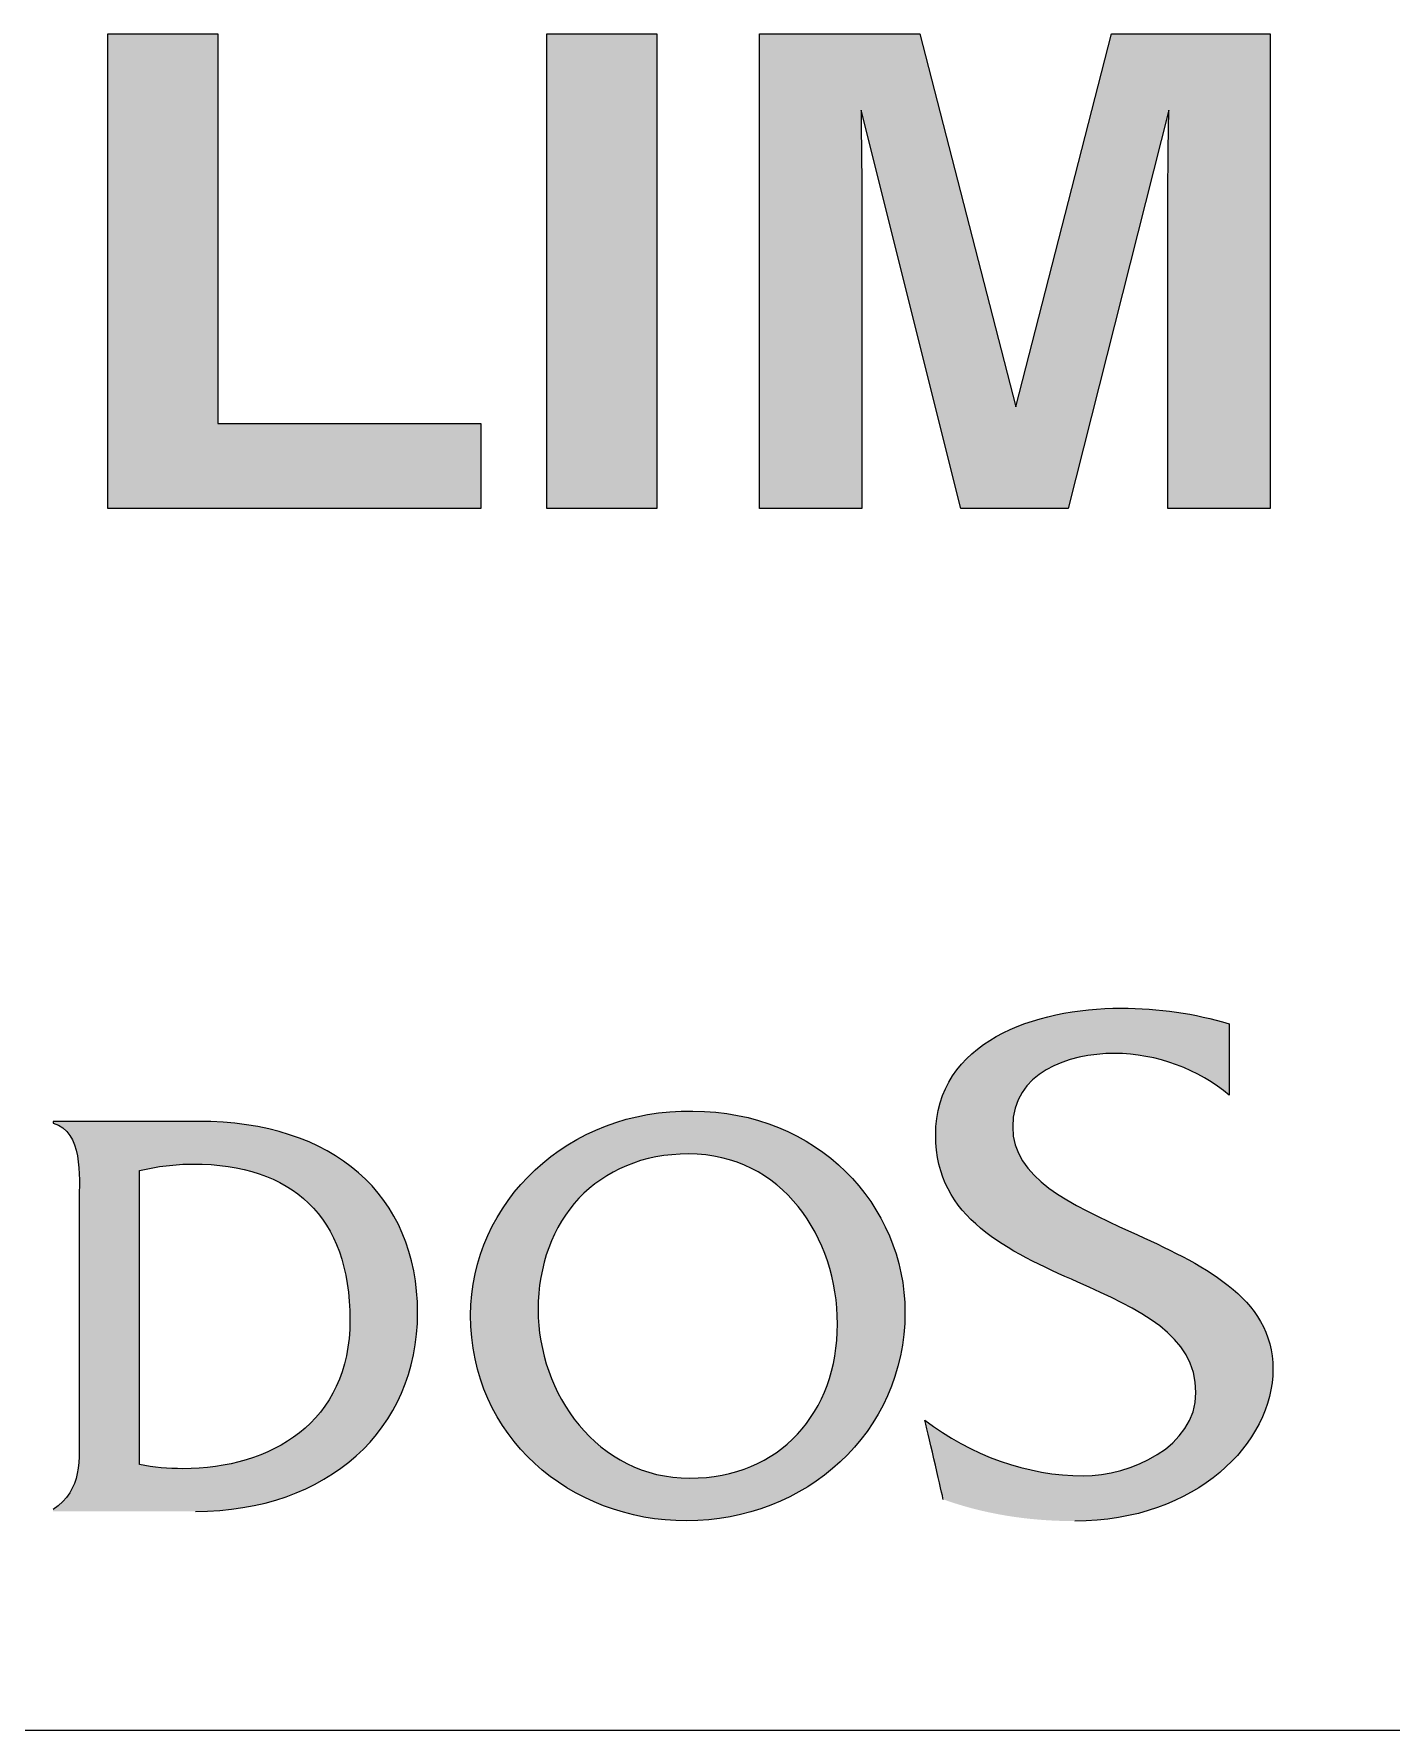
# Model space of a CAD drawing. Extents: x -7342 to 109, y -2713 to 214.
# Drawn here: x -6924.43 to -6914.69, y -2484.89 to -2472.72 of the extents above; entities that cross this region are included whole.
import ezdxf

# ---------------------------------------------------------------- set-up
doc = ezdxf.new("R2010")
doc.units = 0
doc.header["$LTSCALE"] = 7
doc.layers.get('0').update_dxf_attribs({"color": 2, "linetype": 'CONTINUOUS'})
doc.layers.add('D', color=2, linetype='CONTINUOUS')

msp = doc.modelspace()

# ---------------------------------------------------------------- hatches: boundary and pattern name
at = {"layer": 'D'}
h = msp.add_hatch(color=256, dxfattribs=at)
h.dxf.hatch_style = 2
edge = h.paths.add_edge_path()
edge.add_spline(control_points=[(-6923.90256, -2472.72284), (-6923.90256, -2472.72284), (-6923.11345, -2472.72284), (-6923.11345, -2472.72284), (-6923.11345, -2472.72284), (-6923.11345, -2475.51751), (-6923.11345, -2475.51751), (-6923.11345, -2475.51751), (-6921.22538, -2475.51751), (-6921.22538, -2475.51751), (-6921.22538, -2475.51751), (-6921.22538, -2476.12799), (-6921.22538, -2476.12799), (-6921.22538, -2476.12799), (-6923.90256, -2476.12799), (-6923.90256, -2476.12799), (-6923.90256, -2476.12799), (-6923.90256, -2472.72284), (-6923.90256, -2472.72284)], knot_values=[0, 0, 0, 0, 1, 1, 1, 2, 2, 2, 3, 3, 3, 4, 4, 4, 5, 5, 5, 6, 6, 6, 6], degree=3, periodic=0)
h = msp.add_hatch(color=256, dxfattribs=at)
h.dxf.hatch_style = 2
edge = h.paths.add_edge_path()
edge.add_spline(control_points=[(-6919.96221, -2476.12799), (-6919.96221, -2476.12799), (-6920.75229, -2476.12799), (-6920.75229, -2476.12799), (-6920.75229, -2476.12799), (-6920.75229, -2472.72284), (-6920.75229, -2472.72284), (-6920.75229, -2472.72284), (-6919.96221, -2472.72284), (-6919.96221, -2472.72284), (-6919.96221, -2472.72284), (-6919.96221, -2476.12799), (-6919.96221, -2476.12799)], knot_values=[0, 0, 0, 0, 1, 1, 1, 2, 2, 2, 3, 3, 3, 4, 4, 4, 4], degree=3, periodic=0)
h = msp.add_hatch(color=256, dxfattribs=at)
h.dxf.hatch_style = 2
edge = h.paths.add_edge_path()
edge.add_spline(control_points=[(-6916.69746, -2472.72284), (-6916.69746, -2472.72284), (-6915.55981, -2472.72284), (-6915.55981, -2472.72284), (-6915.55981, -2472.72284), (-6915.55981, -2476.12799), (-6915.55981, -2476.12799), (-6915.55981, -2476.12799), (-6916.2934, -2476.12799), (-6916.2934, -2476.12799), (-6916.2934, -2476.12799), (-6916.2934, -2473.82523), (-6916.2934, -2473.82523), (-6916.2934, -2473.75851), (-6916.29216, -2473.66546), (-6916.29216, -2473.54648), (-6916.28887, -2473.4272), (-6916.28783, -2473.33455), (-6916.28783, -2473.27018), (-6916.28783, -2473.27018), (-6917.01045, -2476.12799), (-6917.01045, -2476.12799), (-6917.01045, -2476.12799), (-6917.78043, -2476.12799), (-6917.78043, -2476.12799), (-6917.78043, -2476.12799), (-6918.4957, -2473.27018), (-6918.4957, -2473.27018), (-6918.4957, -2473.33455), (-6918.4957, -2473.4272), (-6918.49261, -2473.54648), (-6918.49151, -2473.66546), (-6918.49151, -2473.75851), (-6918.49151, -2473.82523), (-6918.49151, -2473.82523), (-6918.49151, -2476.12799), (-6918.49151, -2476.12799), (-6918.49151, -2476.12799), (-6919.22579, -2476.12799), (-6919.22579, -2476.12799), (-6919.22579, -2476.12799), (-6919.22579, -2472.72284), (-6919.22579, -2472.72284), (-6919.22579, -2472.72284), (-6918.07448, -2472.72284), (-6918.07448, -2472.72284), (-6918.07448, -2472.72284), (-6917.38508, -2475.3992), (-6917.38508, -2475.3992), (-6917.38508, -2475.3992), (-6916.69746, -2472.72284), (-6916.69746, -2472.72284)], knot_values=[0, 0, 0, 0, 1, 1, 1, 2, 2, 2, 3, 3, 3, 4, 4, 4, 5, 5, 5, 6, 6, 6, 7, 7, 7, 8, 8, 8, 9, 9, 9, 10, 10, 10, 11, 11, 11, 12, 12, 12, 13, 13, 13, 14, 14, 14, 15, 15, 15, 16, 16, 16, 17, 17, 17, 17], degree=3, periodic=0)
h = msp.add_hatch(color=256, dxfattribs=at)
h.dxf.hatch_style = 2
edge = h.paths.add_edge_path()
edge.add_spline(control_points=[(-6916.96184, -2483.39528), (-6917.30296, -2483.39528), (-6917.62063, -2483.34229), (-6917.90584, -2483.23934), (-6917.91305, -2483.20932), (-6918.00685, -2482.80428), (-6918.03765, -2482.67108), (-6917.71422, -2482.92172), (-6917.29716, -2483.07067), (-6916.90224, -2483.07067), (-6916.5627, -2483.07067), (-6916.09234, -2482.86271), (-6916.09234, -2482.47248), (-6916.09234, -2482.05987), (-6916.50382, -2481.87576), (-6916.93911, -2481.68116), (-6917.44107, -2481.45658), (-6917.96049, -2481.22431), (-6917.96049, -2480.62625), (-6917.96049, -2479.95327), (-6917.24444, -2479.71438), (-6916.63062, -2479.71438), (-6916.35932, -2479.71438), (-6916.09887, -2479.75265), (-6915.85493, -2479.82625), (-6915.85493, -2479.86712), (-6915.85493, -2480.22917), (-6915.85493, -2480.33919), (-6916.06573, -2480.15575), (-6916.37814, -2480.03898), (-6916.67442, -2480.03898), (-6917.01275, -2480.03898), (-6917.40785, -2480.177), (-6917.40785, -2480.56642), (-6917.40785, -2480.93199), (-6916.99583, -2481.12019), (-6916.55937, -2481.3197), (-6916.05808, -2481.54869), (-6915.53992, -2481.78551), (-6915.53992, -2482.30426), (-6915.53992, -2482.82881), (-6916.08365, -2483.39528), (-6916.96184, -2483.39528)], knot_values=[0, 0, 0, 0, 1, 1, 1, 2, 2, 2, 3, 3, 3, 4, 4, 4, 5, 5, 5, 6, 6, 6, 7, 7, 7, 8, 8, 8, 9, 9, 9, 10, 10, 10, 11, 11, 11, 12, 12, 12, 13, 13, 13, 14, 14, 14, 14], degree=3, periodic=0)
h = msp.add_hatch(color=256, dxfattribs=at)
h.dxf.hatch_style = 2
edge = h.paths.add_edge_path()
edge.add_spline(control_points=[(-6924.10805, -2482.71294), (-6924.10805, -2482.96381), (-6924.08262, -2483.16804), (-6924.29527, -2483.31263), (-6924.29527, -2483.31263), (-6924.29527, -2483.32519), (-6924.29527, -2483.32519), (-6924.29527, -2483.32519), (-6923.27429, -2483.32519), (-6923.27429, -2483.32519), (-6922.3216, -2483.32519), (-6921.67902, -2482.73842), (-6921.67902, -2481.90043), (-6921.67902, -2481.05402), (-6922.28352, -2480.52649), (-6923.25318, -2480.52649), (-6923.25318, -2480.52649), (-6924.29527, -2480.52649), (-6924.29527, -2480.52649), (-6924.29527, -2480.52649), (-6924.29527, -2480.53914), (-6924.29527, -2480.53914), (-6924.07861, -2480.60293), (-6924.10805, -2480.91362), (-6924.10805, -2481.10912), (-6924.10805, -2481.10912), (-6924.10805, -2482.71294), (-6924.10805, -2482.71294)], knot_values=[0, 0, 0, 0, 1, 1, 1, 2, 2, 2, 3, 3, 3, 4, 4, 4, 5, 5, 5, 6, 6, 6, 7, 7, 7, 8, 8, 8, 9, 9, 9, 9], degree=3, periodic=0)
edge = h.paths.add_edge_path()
edge.add_spline(control_points=[(-6923.67411, -2480.87936), (-6923.54676, -2480.84992), (-6923.41892, -2480.83282), (-6923.29153, -2480.83282), (-6922.58116, -2480.83282), (-6922.16432, -2481.20707), (-6922.16432, -2481.95143), (-6922.16432, -2482.68738), (-6922.72997, -2483.01896), (-6923.36378, -2483.01896), (-6923.47028, -2483.01896), (-6923.57233, -2483.0104), (-6923.67411, -2482.98938), (-6923.67411, -2482.98938), (-6923.67411, -2480.87936), (-6923.67411, -2480.87936)], knot_values=[0, 0, 0, 0, 1, 1, 1, 2, 2, 2, 3, 3, 3, 4, 4, 4, 5, 5, 5, 5], degree=3, periodic=0)
h = msp.add_hatch(color=256, dxfattribs=at)
h.dxf.hatch_style = 2
edge = h.paths.add_edge_path()
edge.add_spline(control_points=[(-6919.70382, -2480.45402), (-6920.59682, -2480.43277), (-6921.29887, -2481.10912), (-6921.29887, -2481.91745), (-6921.29887, -2482.78943), (-6920.58858, -2483.39356), (-6919.74627, -2483.39356), (-6918.89963, -2483.39356), (-6918.18079, -2482.76376), (-6918.18079, -2481.89611), (-6918.18079, -2481.1305), (-6918.81014, -2480.44979), (-6919.70382, -2480.45402)], knot_values=[0, 0, 0, 0, 1, 1, 1, 2, 2, 2, 3, 3, 3, 4, 4, 4, 4], degree=3, periodic=0)
edge = h.paths.add_edge_path()
edge.add_spline(control_points=[(-6919.73348, -2480.76043), (-6919.06146, -2480.76043), (-6918.66551, -2481.36025), (-6918.66551, -2481.98123), (-6918.66551, -2482.61517), (-6919.07812, -2483.08711), (-6919.72506, -2483.08711), (-6920.39263, -2483.08711), (-6920.81388, -2482.47441), (-6920.81388, -2481.87909), (-6920.81388, -2481.23673), (-6920.39263, -2480.76043), (-6919.73348, -2480.76043)], knot_values=[0, 0, 0, 0, 1, 1, 1, 2, 2, 2, 3, 3, 3, 4, 4, 4, 4], degree=3, periodic=0)

# ---------------------------------------------------------------- linework, layer by layer
at = {"color": 7}
msp.add_line((-6936.5456, -2484.89488), (-6855.5456, -2484.89488), dxfattribs=at)
at = {"layer": 'D'}
for points in [[(-6923.90256, -2472.72284), (-6923.90256, -2472.72284), (-6923.11345, -2472.72284), (-6923.11345, -2472.72284)], [(-6923.90256, -2476.12799), (-6923.90256, -2476.12799), (-6923.90256, -2472.72284), (-6923.90256, -2472.72284)], [(-6923.11345, -2472.72284), (-6923.11345, -2472.72284), (-6923.11345, -2475.51751), (-6923.11345, -2475.51751)], [(-6920.75229, -2476.12799), (-6920.75229, -2476.12799), (-6920.75229, -2472.72284), (-6920.75229, -2472.72284)], [(-6920.75229, -2472.72284), (-6920.75229, -2472.72284), (-6919.96221, -2472.72284), (-6919.96221, -2472.72284)], [(-6919.96221, -2472.72284), (-6919.96221, -2472.72284), (-6919.96221, -2476.12799), (-6919.96221, -2476.12799)], [(-6919.22579, -2476.12799), (-6919.22579, -2476.12799), (-6919.22579, -2472.72284), (-6919.22579, -2472.72284)], [(-6919.22579, -2472.72284), (-6919.22579, -2472.72284), (-6918.07448, -2472.72284), (-6918.07448, -2472.72284)], [(-6918.07448, -2472.72284), (-6918.07448, -2472.72284), (-6917.38508, -2475.3992), (-6917.38508, -2475.3992)], [(-6917.38508, -2475.3992), (-6917.38508, -2475.3992), (-6916.69746, -2472.72284), (-6916.69746, -2472.72284)], [(-6916.69746, -2472.72284), (-6916.69746, -2472.72284), (-6915.55981, -2472.72284), (-6915.55981, -2472.72284)], [(-6915.55981, -2472.72284), (-6915.55981, -2472.72284), (-6915.55981, -2476.12799), (-6915.55981, -2476.12799)], [(-6917.78043, -2476.12799), (-6917.78043, -2476.12799), (-6918.4957, -2473.27018), (-6918.4957, -2473.27018)], [(-6918.4957, -2473.27018), (-6918.4957, -2473.33455), (-6918.4957, -2473.4272), (-6918.49261, -2473.54648)], [(-6916.28783, -2473.27018), (-6916.28783, -2473.27018), (-6917.01045, -2476.12799), (-6917.01045, -2476.12799)], [(-6916.29216, -2473.54648), (-6916.28887, -2473.4272), (-6916.28783, -2473.33455), (-6916.28783, -2473.27018)], [(-6918.49261, -2473.54648), (-6918.49151, -2473.66546), (-6918.49151, -2473.75851), (-6918.49151, -2473.82523)], [(-6916.2934, -2473.82523), (-6916.2934, -2473.75851), (-6916.29216, -2473.66546), (-6916.29216, -2473.54648)], [(-6918.49151, -2473.82523), (-6918.49151, -2473.82523), (-6918.49151, -2476.12799), (-6918.49151, -2476.12799)], [(-6916.2934, -2476.12799), (-6916.2934, -2476.12799), (-6916.2934, -2473.82523), (-6916.2934, -2473.82523)], [(-6923.11345, -2475.51751), (-6923.11345, -2475.51751), (-6921.22538, -2475.51751), (-6921.22538, -2475.51751)], [(-6921.22538, -2475.51751), (-6921.22538, -2475.51751), (-6921.22538, -2476.12799), (-6921.22538, -2476.12799)], [(-6921.22538, -2476.12799), (-6921.22538, -2476.12799), (-6923.90256, -2476.12799), (-6923.90256, -2476.12799)], [(-6919.96221, -2476.12799), (-6919.96221, -2476.12799), (-6920.75229, -2476.12799), (-6920.75229, -2476.12799)], [(-6918.49151, -2476.12799), (-6918.49151, -2476.12799), (-6919.22579, -2476.12799), (-6919.22579, -2476.12799)], [(-6917.01045, -2476.12799), (-6917.01045, -2476.12799), (-6917.78043, -2476.12799), (-6917.78043, -2476.12799)], [(-6915.55981, -2476.12799), (-6915.55981, -2476.12799), (-6916.2934, -2476.12799), (-6916.2934, -2476.12799)], [(-6915.85493, -2479.82625), (-6915.85493, -2479.86712), (-6915.85493, -2480.22917), (-6915.85493, -2480.33919)], [(-6923.25318, -2480.52649), (-6923.25318, -2480.52649), (-6924.29527, -2480.52649), (-6924.29527, -2480.52649)], [(-6924.29527, -2480.52649), (-6924.29527, -2480.52649), (-6924.29527, -2480.53914), (-6924.29527, -2480.53914)], [(-6924.29527, -2480.53914), (-6924.07861, -2480.60293), (-6924.10805, -2480.91362), (-6924.10805, -2481.10912)], [(-6923.67411, -2482.98938), (-6923.67411, -2482.98938), (-6923.67411, -2480.87936), (-6923.67411, -2480.87936)], [(-6924.10805, -2481.10912), (-6924.10805, -2481.10912), (-6924.10805, -2482.71294), (-6924.10805, -2482.71294)], [(-6924.10805, -2482.71294), (-6924.10805, -2482.96381), (-6924.08262, -2483.16804), (-6924.29527, -2483.31263)], [(-6917.90584, -2483.23934), (-6917.91305, -2483.20932), (-6918.00685, -2482.80428), (-6918.03765, -2482.67108)]]:
    msp.add_open_spline(points, degree=3, dxfattribs=at)
for points, knots in [([(-6916.93911, -2481.68116), (-6917.44107, -2481.45658), (-6917.96049, -2481.22431), (-6917.96049, -2480.62625), (-6917.96049, -2479.95327), (-6917.24444, -2479.71438), (-6916.63062, -2479.71438), (-6916.35932, -2479.71438), (-6916.09887, -2479.75265), (-6915.85493, -2479.82625)], [5, 5, 5, 5, 6, 6, 6, 7, 7, 7, 8, 8, 8, 8]), ([(-6915.85493, -2480.33919), (-6916.06573, -2480.15575), (-6916.37814, -2480.03898), (-6916.67442, -2480.03898), (-6917.01275, -2480.03898), (-6917.40785, -2480.177), (-6917.40785, -2480.56642), (-6917.40785, -2480.93199), (-6916.99583, -2481.12019), (-6916.55937, -2481.3197)], [9, 9, 9, 9, 10, 10, 10, 11, 11, 11, 12, 12, 12, 12]), ([(-6923.27429, -2483.32519), (-6922.3216, -2483.32519), (-6921.67902, -2482.73842), (-6921.67902, -2481.90043), (-6921.67902, -2481.05402), (-6922.28352, -2480.52649), (-6923.25318, -2480.52649)], [3, 3, 3, 3, 4, 4, 4, 5, 5, 5, 5]), ([(-6919.70382, -2480.45402), (-6920.59682, -2480.43277), (-6921.29887, -2481.10912), (-6921.29887, -2481.91745), (-6921.29887, -2482.78943), (-6920.58858, -2483.39356), (-6919.74627, -2483.39356), (-6918.89963, -2483.39356), (-6918.18079, -2482.76376), (-6918.18079, -2481.89611), (-6918.18079, -2481.1305), (-6918.81014, -2480.44979), (-6919.70382, -2480.45402)], [0, 0, 0, 0, 1, 1, 1, 2, 2, 2, 3, 3, 3, 4, 4, 4, 4]), ([(-6919.73348, -2480.76043), (-6919.06146, -2480.76043), (-6918.66551, -2481.36025), (-6918.66551, -2481.98123), (-6918.66551, -2482.61517), (-6919.07812, -2483.08711), (-6919.72506, -2483.08711), (-6920.39263, -2483.08711), (-6920.81388, -2482.47441), (-6920.81388, -2481.87909), (-6920.81388, -2481.23673), (-6920.39263, -2480.76043), (-6919.73348, -2480.76043)], [0, 0, 0, 0, 1, 1, 1, 2, 2, 2, 3, 3, 3, 4, 4, 4, 4]), ([(-6923.67411, -2480.87936), (-6923.54676, -2480.84992), (-6923.41892, -2480.83282), (-6923.29153, -2480.83282), (-6922.58116, -2480.83282), (-6922.16432, -2481.20707), (-6922.16432, -2481.95143), (-6922.16432, -2482.68738), (-6922.72997, -2483.01896), (-6923.36378, -2483.01896), (-6923.47028, -2483.01896), (-6923.57233, -2483.0104), (-6923.67411, -2482.98938)], [0, 0, 0, 0, 1, 1, 1, 2, 2, 2, 3, 3, 3, 4, 4, 4, 4]), ([(-6916.55937, -2481.3197), (-6916.05808, -2481.54869), (-6915.53992, -2481.78551), (-6915.53992, -2482.30426), (-6915.53992, -2482.82881), (-6916.08365, -2483.39528), (-6916.96184, -2483.39528)], [12, 12, 12, 12, 13, 13, 13, 14, 14, 14, 14]), ([(-6918.03765, -2482.67108), (-6917.71422, -2482.92172), (-6917.29716, -2483.07067), (-6916.90224, -2483.07067), (-6916.5627, -2483.07067), (-6916.09234, -2482.86271), (-6916.09234, -2482.47248), (-6916.09234, -2482.05987), (-6916.50382, -2481.87576), (-6916.93911, -2481.68116)], [2, 2, 2, 2, 3, 3, 3, 4, 4, 4, 5, 5, 5, 5])]:
    msp.add_open_spline(points, degree=3, knots=knots, dxfattribs=at)

doc.saveas('drawing.dxf')
